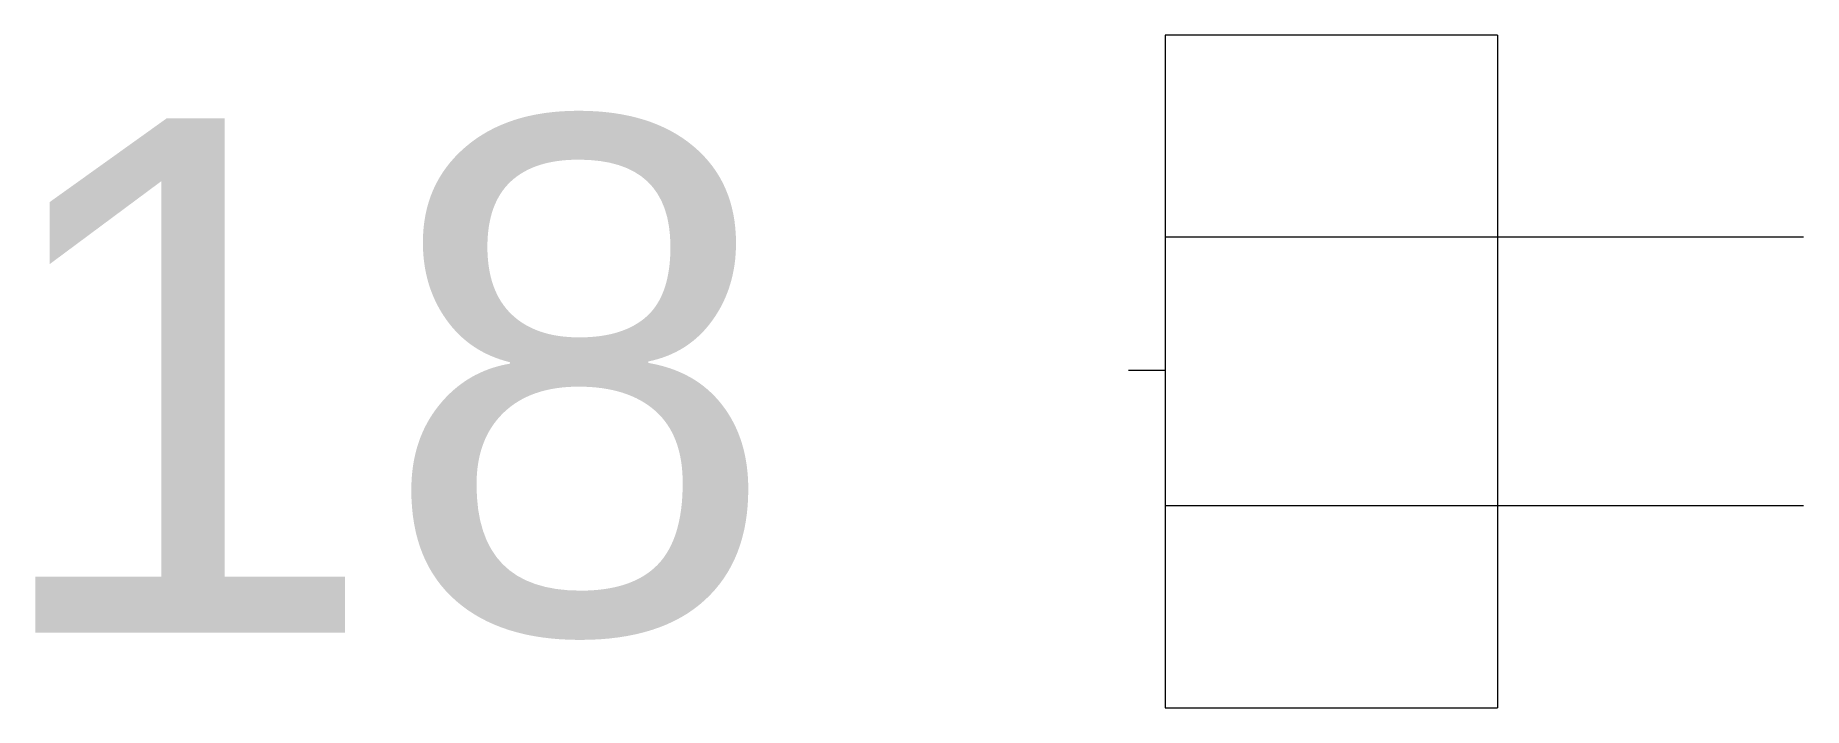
# Model space of a CAD drawing. Header units: inches. Extents: x 178.3 to 188.6, y 114.3 to 118.2.
import ezdxf
from ezdxf.enums import TextEntityAlignment as Align

# ---------------------------------------------------------------- set-up
doc = ezdxf.new("R2010")
doc.units = ezdxf.units.IN
doc.header["$MEASUREMENT"] = 0
doc.layers.add('A102-2nd-floorplan-no-dimensions', color=7, linetype='Continuous', lineweight=9)
doc.layers.add('E102-2nd-floor-electrical', color=7, linetype='Continuous', lineweight=9)
doc.styles.add('Reg', font='Arial.ttf', dxfattribs={"height": 3})

# ---------------------------------------------------------------- blocks, each defined once
blk = doc.blocks.new('duplex-gfci')
at = {"layer": 'E102-2nd-floor-electrical'}
for p, q in [((102.513, 48.453), (102.513, 48.238)), ((100.544, 48.238), (100.544, 46.3)), ((104.467, 48.238), (100.544, 48.238)), ((101.721, 44.513), (101.721, 48.238)), ((103.29, 44.513), (103.29, 48.238)), ((104.467, 46.3), (104.467, 48.238)), ((104.467, 46.3), (100.544, 46.3))]:
    blk.add_line(p, q, dxfattribs=at)
at = {"layer": 'A102-2nd-floorplan-no-dimensions', "style": 'Reg'}
blk.add_attdef('ID', text='', height=3, rotation=270, dxfattribs=at).set_placement((102.482, 52.82), align=Align.MIDDLE_LEFT)

msp = doc.modelspace()

# ---------------------------------------------------------------- block references
at = {"layer": 'E102-2nd-floor-electrical'}
ref = msp.add_blockref('duplex-gfci', (233.15, 13.736), dxfattribs=dict(at, rotation=90))
ref.add_attrib('ID', '18', dxfattribs={"layer": 'A102-2nd-floorplan-no-dimensions', "height": 3, "style": 'Reg'}).set_placement((180.33, 116.218), align=Align.MIDDLE_CENTER)

doc.saveas('drawing.dxf')
